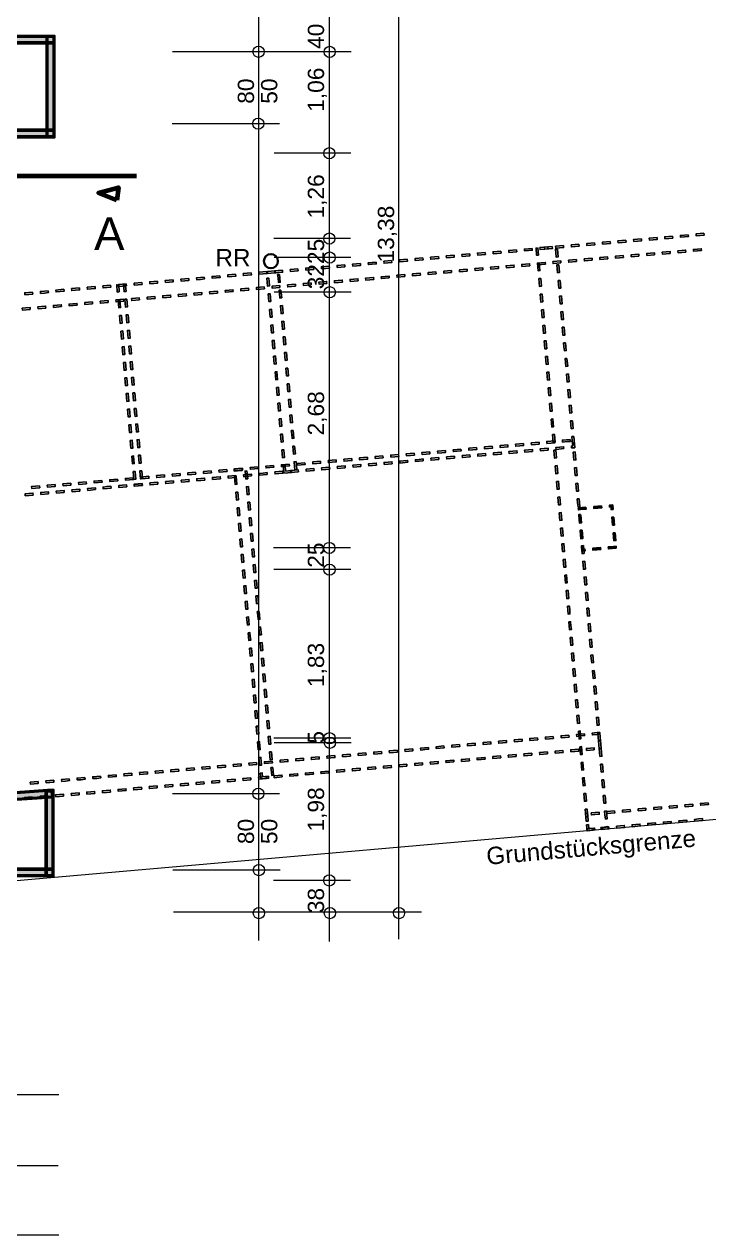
# Model space of a CAD drawing. Header units: millimetres. Extents: x 3500 to 41668, y -106 to 29719.
# Drawn here: x 18766 to 26780, y 3823 to 18000 of the extents above; entities that cross this region are included whole.
import ezdxf

# ---------------------------------------------------------------- set-up
doc = ezdxf.new("R2010")
doc.units = ezdxf.units.MM
doc.header["$LTSCALE"] = 50
doc.linetypes.add('PDF_564-4_176-4_70-6_176-4', pattern=[987.8, 564.4, -176.4, 70.6, -176.4])
for name, color, linetype in [('00_Wand_Bestand', 7, 'Continuous'), ('05_Linien_stark', 7, 'Continuous'), ('07_Bemassung', 6, 'Continuous'), ('08_Schnittlinie', 1, 'Continuous'), ('10_Text', 7, 'Continuous')]:
    doc.layers.add(name, color=color, linetype=linetype)
doc.styles.add('PLAN', font='arial.ttf')

msp = doc.modelspace()

# ---------------------------------------------------------------- hatches: boundary and pattern name
at = {"layer": '00_Wand_Bestand'}
for points in [[(18623, 17869), (19123, 17869), (19123, 17769), (18623, 17769)], [(19023, 17869), (19123, 17869), (19123, 16669), (19023, 16669)], [(18623, 16769), (19123, 16769), (19123, 16669), (18623, 16669)], [(25342, 12343), (25251, 12335), (25253, 12312), (25278, 12315), (25344, 12320)], [(25525, 12359), (25433, 12351), (25435, 12328), (25482, 12332), (25527, 12336)], [(25660, 12318), (25655, 12371), (25616, 12367), (25618, 12344), (25634, 12346), (25636, 12331), (25637, 12316)], [(25258, 12248), (25266, 12157), (25289, 12159), (25285, 12207), (25281, 12250)], [(25668, 12227), (25645, 12225), (25649, 12180), (25653, 12134), (25676, 12135)], [(25274, 12066), (25282, 11974), (25305, 11976), (25301, 12021), (25297, 12068)], [(25684, 12044), (25661, 12042), (25665, 11994), (25669, 11951), (25692, 11953)], [(25290, 11883), (25295, 11828), (25332, 11831), (25330, 11854), (25316, 11853), (25314, 11869), (25313, 11885)], [(25515, 11848), (25513, 11870), (25466, 11866), (25421, 11862), (25423, 11840)], [(25697, 11863), (25695, 11886), (25664, 11884), (25604, 11878), (25606, 11855)], [(19111, 8942), (19104, 9042), (18605, 9007), (18612, 8907)], [(19013, 9035), (19113, 9035), (19113, 8017), (19013, 8017)], [(18613, 8117), (19113, 8117), (19113, 8017), (18613, 8017)]]:
    msp.add_hatch(color=7, dxfattribs=at).paths.add_polyline_path(points)

# ---------------------------------------------------------------- linework, layer by layer
for points in [[(18623, 17869), (19123, 17869), (19123, 17769), (18623, 17769)], [(19023, 17869), (19123, 17869), (19123, 16669), (19023, 16669)], [(18623, 16769), (19123, 16769), (19123, 16669), (18623, 16669)], [(25342, 12343), (25251, 12335), (25253, 12312), (25278, 12315), (25344, 12320)], [(25525, 12359), (25433, 12351), (25435, 12328), (25482, 12332), (25527, 12336)], [(25660, 12318), (25655, 12371), (25616, 12367), (25618, 12344), (25634, 12346), (25636, 12331), (25637, 12316)], [(25258, 12248), (25266, 12157), (25289, 12159), (25285, 12207), (25281, 12250)], [(25668, 12227), (25645, 12225), (25649, 12180), (25653, 12134), (25676, 12135)], [(25274, 12066), (25282, 11974), (25305, 11976), (25301, 12021), (25297, 12068)], [(25684, 12044), (25661, 12042), (25665, 11994), (25669, 11951), (25692, 11953)], [(25290, 11883), (25295, 11828), (25332, 11831), (25330, 11854), (25316, 11853), (25314, 11869), (25313, 11885)], [(25515, 11848), (25513, 11870), (25466, 11866), (25421, 11862), (25423, 11840)], [(25697, 11863), (25695, 11886), (25664, 11884), (25604, 11878), (25606, 11855)], [(19111, 8942), (19104, 9042), (18605, 9007), (18612, 8907)], [(19013, 9035), (19113, 9035), (19113, 8017), (19013, 8017)], [(18613, 8117), (19113, 8117), (19113, 8017), (18613, 8017)]]:
    msp.add_lwpolyline(points, close=True, dxfattribs=at)
at = {"layer": '05_Linien_stark', "lineweight": 15}
for p, q in [((21757, 17677), (20503, 17677)), ((21757, 17677), (20503, 17677)), ((22592, 17676), (21692, 17676)), ((22592, 17676), (21692, 17676)), ((21753, 16835), (20499, 16835)), ((21753, 16835), (20499, 16835)), ((22591, 16489), (21691, 16489)), ((22591, 16489), (21691, 16489)), ((22587, 15491), (21687, 15491)), ((22587, 15491), (21687, 15491)), ((22586, 11866), (21686, 11866)), ((22586, 11866), (21686, 11866)), ((22589, 11612), (21690, 11612)), ((22589, 11612), (21690, 11612)), ((21756, 8987), (20501, 8987)), ((22585, 7973), (21686, 7973)), ((22585, 7973), (21686, 7973))]:
    msp.add_line(p, q, dxfattribs=at)
at = {"layer": '05_Linien_stark', "lineweight": 50}
for points in [[(18634, 17858), (19111, 17858), (19111, 17780), (18634, 17780)], [(19034, 17858), (19111, 17858), (19111, 16680), (19034, 16680)], [(18634, 16758), (19111, 16758), (19111, 16680), (18634, 16680)], [(19098, 8953), (19093, 9030), (18617, 8996), (18623, 8920)], [(19025, 9023), (19102, 9023), (19102, 8028), (19025, 8028)], [(18625, 8105), (19102, 8105), (19102, 8028), (18625, 8028)]]:
    msp.add_lwpolyline(points, close=True, dxfattribs=at)
at = {"layer": '05_Linien_stark', "lineweight": 211}
msp.add_lwpolyline([(19850, 15938), (19635, 16024), (19871, 16088)], close=True, dxfattribs=at)
at = {"layer": '05_Linien_stark', "lineweight": 35}
msp.add_circle((21654, 15225), 82.8, dxfattribs=at)
at = {"layer": '07_Bemassung', "lineweight": 15}
for p, q in [((21511, 7268), (21511, 21415)), ((22340, 7256), (22340, 21416)), ((23153, 7283), (23153, 21420)), ((22591, 15268), (21691, 15268)), ((22591, 15268), (21691, 15268)), ((22592, 14861), (21692, 14861)), ((22592, 14861), (21692, 14861)), ((18406, 7948), (36983, 9573)), ((22588, 9638), (21689, 9638)), ((22588, 9638), (21689, 9638)), ((22593, 9585), (21694, 9585)), ((22593, 9585), (21694, 9585)), ((21762, 8094), (20507, 8094)), ((23415, 7599), (20515, 7599)), ((23415, 7599), (20515, 7599)), ((7176, 5464), (19173, 5464)), ((7176, 4635), (19163, 4635)), ((7181, 3823), (19172, 3823))]:
    msp.add_line(p, q, dxfattribs=at)
at = {"layer": '07_Bemassung'}
for points in [[(25626, 15455), (25534, 15447), (25536, 15424), (25582, 15428), (25628, 15432)], [(25809, 15471), (25717, 15463), (25719, 15440), (25765, 15444), (25811, 15448)], [(25991, 15487), (25900, 15479), (25902, 15456), (25948, 15460), (25993, 15464)], [(26174, 15503), (26083, 15495), (26085, 15472), (26130, 15476), (26176, 15480)], [(26357, 15519), (26265, 15511), (26267, 15488), (26313, 15492), (26359, 15496)], [(26540, 15535), (26448, 15527), (26450, 15504), (26496, 15508), (26542, 15512)], [(26722, 15551), (26631, 15543), (26633, 15520), (26679, 15524), (26724, 15528)], [(24164, 15327), (24072, 15319), (24075, 15296), (24120, 15300), (24166, 15304)], [(24347, 15343), (24255, 15335), (24257, 15312), (24303, 15316), (24349, 15320)], [(24529, 15359), (24438, 15351), (24440, 15328), (24486, 15332), (24531, 15336)], [(24712, 15375), (24621, 15367), (24623, 15344), (24668, 15348), (24714, 15352)], [(24788, 15297), (24765, 15295), (24758, 15378), (24765, 15379), (24767, 15365), (24780, 15380)], [(24895, 15391), (24803, 15383), (24805, 15360), (24851, 15364), (24897, 15368)], [(24948, 15395), (24857, 15387), (24859, 15364), (24906, 15368), (24950, 15372)], [(25008, 15365), (24985, 15363), (24989, 15325), (24993, 15272), (25016, 15274)], [(25078, 15407), (24986, 15399), (24988, 15376), (25034, 15380), (25080, 15384)], [(25260, 15423), (25169, 15415), (25171, 15392), (25217, 15396), (25262, 15400)], [(25443, 15439), (25352, 15431), (25354, 15408), (25399, 15412), (25445, 15416)], [(26146, 15300), (26144, 15323), (26098, 15319), (26053, 15315), (26055, 15292)], [(26329, 15316), (26327, 15339), (26281, 15335), (26235, 15331), (26237, 15308)], [(26511, 15332), (26509, 15355), (26464, 15351), (26418, 15347), (26420, 15324)], [(26694, 15348), (26692, 15370), (26647, 15367), (26601, 15362), (26603, 15340)], [(22519, 15183), (22428, 15175), (22430, 15152), (22475, 15156), (22521, 15160)], [(22702, 15199), (22611, 15191), (22613, 15168), (22658, 15172), (22704, 15176)], [(22885, 15215), (22793, 15207), (22795, 15184), (22841, 15188), (22887, 15192)], [(23067, 15231), (22976, 15223), (22978, 15200), (23024, 15204), (23069, 15208)], [(23250, 15247), (23159, 15239), (23161, 15216), (23206, 15220), (23252, 15224)], [(23433, 15263), (23342, 15255), (23344, 15232), (23389, 15236), (23435, 15240)], [(23616, 15279), (23524, 15271), (23526, 15248), (23572, 15252), (23618, 15256)], [(23798, 15295), (23707, 15287), (23709, 15264), (23755, 15268), (23800, 15272)], [(23981, 15311), (23890, 15303), (23892, 15280), (23937, 15284), (23983, 15288)], [(24501, 15156), (24499, 15179), (24454, 15175), (24408, 15171), (24410, 15148)], [(24684, 15172), (24682, 15195), (24636, 15191), (24591, 15187), (24593, 15164)], [(24867, 15188), (24865, 15211), (24819, 15207), (24773, 15203), (24775, 15180)], [(24773, 15203), (24781, 15112), (24804, 15114), (24800, 15162), (24796, 15205)], [(25049, 15204), (25048, 15227), (25002, 15223), (24956, 15219), (24958, 15196)], [(25024, 15183), (25001, 15181), (25005, 15137), (25009, 15089), (25032, 15091)], [(25232, 15220), (25230, 15243), (25185, 15239), (25139, 15235), (25141, 15212)], [(25415, 15236), (25413, 15259), (25367, 15255), (25322, 15251), (25324, 15228)], [(25598, 15252), (25596, 15275), (25550, 15271), (25504, 15267), (25506, 15244)], [(25781, 15268), (25778, 15291), (25733, 15287), (25687, 15283), (25689, 15260)], [(25963, 15284), (25961, 15307), (25916, 15303), (25870, 15299), (25872, 15276)], [(20874, 15039), (20783, 15031), (20785, 15008), (20831, 15012), (20876, 15016)], [(21057, 15055), (20966, 15047), (20968, 15024), (21013, 15028), (21059, 15032)], [(21240, 15071), (21149, 15063), (21151, 15040), (21196, 15044), (21242, 15048)], [(21423, 15087), (21331, 15079), (21333, 15056), (21379, 15060), (21425, 15064)], [(21605, 15103), (21514, 15095), (21516, 15072), (21562, 15076), (21607, 15080)], [(21705, 15111), (21614, 15103), (21616, 15080), (21658, 15083), (21708, 15088)], [(21788, 15119), (21697, 15111), (21699, 15088), (21744, 15092), (21790, 15096)], [(21756, 15070), (21733, 15068), (21737, 15028), (21741, 14976), (21764, 14978)], [(21971, 15135), (21880, 15127), (21882, 15104), (21927, 15108), (21973, 15112)], [(22154, 15151), (22062, 15143), (22064, 15120), (22110, 15124), (22156, 15128)], [(22336, 15167), (22245, 15159), (22247, 15136), (22293, 15140), (22338, 15144)], [(22857, 15012), (22855, 15035), (22809, 15031), (22763, 15027), (22765, 15004)], [(23039, 15028), (23037, 15051), (22992, 15047), (22946, 15043), (22948, 15020)], [(23222, 15044), (23220, 15067), (23174, 15063), (23129, 15059), (23131, 15036)], [(23405, 15060), (23403, 15083), (23357, 15079), (23311, 15075), (23313, 15052)], [(23588, 15076), (23586, 15099), (23540, 15095), (23494, 15091), (23496, 15068)], [(23770, 15092), (23768, 15115), (23723, 15111), (23677, 15107), (23679, 15084)], [(23953, 15108), (23951, 15131), (23905, 15127), (23860, 15123), (23862, 15100)], [(24136, 15124), (24134, 15147), (24088, 15143), (24042, 15139), (24044, 15116)], [(24319, 15140), (24317, 15163), (24271, 15159), (24225, 15155), (24227, 15132)], [(19230, 14895), (19138, 14887), (19140, 14864), (19185, 14868), (19232, 14872)], [(19412, 14911), (19321, 14903), (19323, 14880), (19368, 14884), (19414, 14888)], [(19595, 14927), (19504, 14919), (19506, 14896), (19551, 14900), (19597, 14904)], [(19778, 14943), (19687, 14935), (19689, 14912), (19734, 14916), (19780, 14920)], [(19879, 14864), (19856, 14862), (19849, 14948), (19853, 14949), (19855, 14932), (19872, 14950)], [(19961, 14959), (19869, 14951), (19871, 14928), (19917, 14932), (19963, 14936)], [(19950, 14934), (19952, 14936), (19958, 14871), (19935, 14869), (19928, 14955), (19947, 14938), (19945, 14957), (19949, 14957)], [(20143, 14975), (20052, 14967), (20054, 14944), (20099, 14948), (20145, 14952)], [(20326, 14991), (20235, 14983), (20237, 14960), (20282, 14964), (20328, 14968)], [(20509, 15007), (20418, 14999), (20420, 14976), (20465, 14980), (20511, 14984)], [(20692, 15023), (20600, 15015), (20602, 14992), (20648, 14996), (20694, 15000)], [(21212, 14868), (21210, 14891), (21164, 14887), (21119, 14883), (21121, 14860)], [(21395, 14884), (21393, 14907), (21347, 14903), (21301, 14899), (21303, 14876)], [(21577, 14900), (21575, 14923), (21530, 14919), (21484, 14915), (21486, 14892)], [(21606, 15025), (21614, 14934), (21637, 14935), (21632, 14985), (21629, 15027)], [(21760, 14916), (21758, 14939), (21712, 14935), (21667, 14931), (21669, 14908)], [(21772, 14887), (21749, 14885), (21753, 14841), (21757, 14794), (21780, 14796)], [(21943, 14932), (21941, 14955), (21895, 14951), (21849, 14947), (21851, 14924)], [(22126, 14948), (22124, 14971), (22078, 14967), (22032, 14963), (22034, 14940)], [(22308, 14964), (22306, 14987), (22261, 14983), (22215, 14979), (22217, 14956)], [(22491, 14980), (22489, 15003), (22443, 14999), (22398, 14995), (22400, 14972)], [(22674, 14996), (22672, 15019), (22626, 15015), (22580, 15011), (22582, 14988)], [(24789, 15021), (24797, 14929), (24820, 14931), (24816, 14978), (24812, 15023)], [(25040, 15000), (25017, 14998), (25021, 14953), (25025, 14907), (25048, 14909)], [(18864, 14863), (18773, 14855), (18775, 14832), (18819, 14836), (18866, 14840)], [(19047, 14879), (18956, 14871), (18958, 14848), (19002, 14852), (19049, 14856)], [(19567, 14724), (19565, 14747), (19519, 14743), (19474, 14739), (19476, 14716)], [(19750, 14740), (19748, 14763), (19702, 14759), (19657, 14755), (19659, 14732)], [(19933, 14756), (19931, 14779), (19885, 14775), (19839, 14771), (19841, 14748)], [(19864, 14770), (19872, 14679), (19895, 14681), (19891, 14729), (19887, 14772)], [(19966, 14780), (19943, 14778), (19947, 14734), (19951, 14687), (19974, 14689)], [(20115, 14772), (20113, 14795), (20067, 14791), (20022, 14787), (20024, 14764)], [(20298, 14788), (20296, 14811), (20250, 14807), (20205, 14803), (20207, 14780)], [(20481, 14804), (20479, 14827), (20433, 14823), (20388, 14819), (20390, 14796)], [(20664, 14820), (20662, 14843), (20616, 14839), (20570, 14835), (20572, 14812)], [(20846, 14836), (20844, 14859), (20799, 14855), (20753, 14851), (20755, 14828)], [(21029, 14852), (21027, 14875), (20981, 14871), (20936, 14867), (20938, 14844)], [(21622, 14842), (21630, 14751), (21653, 14753), (21648, 14800), (21645, 14844)], [(24805, 14838), (24813, 14746), (24836, 14748), (24832, 14795), (24828, 14840)], [(25056, 14817), (25033, 14815), (25037, 14770), (25041, 14724), (25064, 14726)], [(18836, 14660), (18834, 14683), (18786, 14679), (18743, 14675), (18745, 14652)], [(19019, 14676), (19017, 14699), (18970, 14695), (18926, 14691), (18928, 14668)], [(19202, 14692), (19200, 14715), (19153, 14711), (19108, 14707), (19110, 14684)], [(19384, 14708), (19382, 14731), (19336, 14727), (19291, 14723), (19293, 14700)], [(21638, 14659), (21646, 14568), (21669, 14570), (21665, 14616), (21661, 14661)], [(21788, 14704), (21765, 14702), (21769, 14657), (21773, 14611), (21796, 14613)], [(24821, 14655), (24829, 14564), (24852, 14566), (24848, 14612), (24844, 14657)], [(25072, 14634), (25049, 14632), (25053, 14587), (25057, 14541), (25080, 14543)], [(19880, 14588), (19888, 14496), (19911, 14498), (19907, 14545), (19903, 14590)], [(19982, 14597), (19959, 14595), (19963, 14550), (19967, 14504), (19990, 14506)], [(21654, 14477), (21662, 14385), (21685, 14387), (21681, 14433), (21677, 14479)], [(21804, 14521), (21781, 14519), (21785, 14474), (21789, 14428), (21812, 14430)], [(24837, 14472), (24845, 14381), (24868, 14383), (24864, 14429), (24860, 14474)], [(19896, 14405), (19904, 14313), (19927, 14316), (19923, 14362), (19919, 14407)], [(19998, 14415), (19975, 14413), (19979, 14367), (19983, 14321), (20006, 14323)], [(21820, 14339), (21797, 14337), (21801, 14291), (21805, 14245), (21828, 14247)], [(25088, 14452), (25065, 14450), (25069, 14404), (25073, 14358), (25096, 14360)], [(19912, 14222), (19920, 14131), (19943, 14133), (19939, 14179), (19935, 14224)], [(20014, 14232), (19991, 14230), (19995, 14184), (19999, 14138), (20022, 14140)], [(21670, 14294), (21678, 14203), (21701, 14204), (21697, 14250), (21693, 14296)], [(24853, 14290), (24861, 14198), (24884, 14200), (24880, 14246), (24876, 14292)], [(25104, 14269), (25081, 14267), (25085, 14222), (25089, 14176), (25112, 14178)], [(19928, 14039), (19936, 13948), (19959, 13950), (19955, 13996), (19951, 14041)], [(20030, 14049), (20007, 14047), (20011, 14001), (20015, 13956), (20038, 13958)], [(21686, 14111), (21694, 14020), (21717, 14022), (21713, 14068), (21709, 14113)], [(21836, 14156), (21813, 14154), (21817, 14108), (21821, 14063), (21844, 14065)], [(24869, 14107), (24877, 14015), (24900, 14017), (24896, 14063), (24892, 14109)], [(25120, 14086), (25097, 14084), (25101, 14039), (25105, 13993), (25128, 13995)], [(21702, 13928), (21710, 13837), (21733, 13839), (21729, 13885), (21725, 13930)], [(21852, 13973), (21829, 13971), (21833, 13926), (21837, 13880), (21860, 13882)], [(24885, 13924), (24893, 13833), (24916, 13835), (24912, 13881), (24908, 13926)], [(25136, 13904), (25113, 13901), (25117, 13856), (25121, 13810), (25144, 13812)], [(19944, 13857), (19952, 13765), (19975, 13767), (19971, 13813), (19967, 13859)], [(20046, 13866), (20023, 13864), (20027, 13819), (20031, 13773), (20054, 13775)], [(21868, 13790), (21845, 13788), (21849, 13743), (21853, 13697), (21876, 13699)], [(19960, 13674), (19968, 13583), (19991, 13585), (19987, 13630), (19983, 13676)], [(20062, 13684), (20039, 13682), (20043, 13636), (20047, 13590), (20070, 13592)], [(21718, 13746), (21726, 13654), (21749, 13656), (21745, 13702), (21741, 13748)], [(24901, 13741), (24909, 13650), (24932, 13652), (24928, 13698), (24924, 13743)], [(25152, 13721), (25129, 13719), (25133, 13673), (25137, 13627), (25160, 13629)], [(19976, 13491), (19984, 13400), (20007, 13402), (20003, 13447), (19999, 13493)], [(20078, 13501), (20055, 13499), (20059, 13453), (20063, 13407), (20086, 13409)], [(21734, 13563), (21742, 13472), (21765, 13474), (21761, 13519), (21757, 13565)], [(21884, 13608), (21861, 13606), (21865, 13560), (21869, 13514), (21892, 13516)], [(24917, 13559), (24925, 13467), (24948, 13469), (24944, 13515), (24940, 13561)], [(25168, 13538), (25145, 13536), (25149, 13490), (25153, 13445), (25176, 13447)], [(21750, 13380), (21758, 13289), (21781, 13291), (21777, 13336), (21773, 13382)], [(21900, 13425), (21877, 13423), (21881, 13377), (21885, 13332), (21908, 13334)], [(24933, 13376), (24941, 13284), (24964, 13286), (24960, 13332), (24956, 13378)], [(25184, 13355), (25161, 13353), (25165, 13308), (25169, 13262), (25192, 13264)], [(19992, 13308), (20000, 13217), (20023, 13219), (20019, 13264), (20015, 13310)], [(20094, 13318), (20071, 13316), (20075, 13270), (20079, 13225), (20102, 13227)], [(21766, 13197), (21774, 13106), (21797, 13108), (21793, 13153), (21789, 13199)], [(21916, 13242), (21893, 13240), (21897, 13194), (21901, 13149), (21924, 13151)], [(24949, 13193), (24957, 13102), (24980, 13104), (24976, 13150), (24972, 13195)], [(20008, 13126), (20016, 13034), (20039, 13036), (20035, 13081), (20031, 13128)], [(20110, 13135), (20087, 13133), (20091, 13087), (20095, 13042), (20118, 13044)], [(21932, 13059), (21909, 13057), (21913, 13010), (21917, 12966), (21940, 12968)], [(24245, 13057), (24153, 13049), (24155, 13026), (24201, 13030), (24247, 13034)], [(24427, 13073), (24336, 13065), (24338, 13042), (24384, 13046), (24429, 13050)], [(24610, 13089), (24519, 13081), (24521, 13058), (24567, 13062), (24612, 13066)], [(24793, 13105), (24701, 13097), (24703, 13074), (24750, 13078), (24795, 13082)], [(24976, 13121), (24884, 13113), (24886, 13090), (24934, 13094), (24978, 13098)], [(25083, 13029), (25081, 13052), (25038, 13048), (24990, 13044), (24992, 13021)], [(25158, 13137), (25067, 13129), (25069, 13106), (25120, 13111), (25160, 13114)], [(25212, 13040), (25207, 13094), (25184, 13092), (25187, 13061), (25179, 13060), (25172, 13060), (25174, 13037)], [(25200, 13173), (25177, 13170), (25181, 13125), (25185, 13079), (25208, 13081)], [(20024, 12943), (20032, 12852), (20055, 12854), (20051, 12898), (20047, 12945)], [(20126, 12953), (20103, 12951), (20107, 12904), (20111, 12859), (20134, 12861)], [(21782, 13015), (21790, 12923), (21812, 12925), (21809, 12969), (21805, 13017)], [(22600, 12913), (22508, 12905), (22510, 12882), (22556, 12886), (22602, 12890)], [(22783, 12929), (22691, 12921), (22693, 12898), (22739, 12902), (22785, 12906)], [(22965, 12945), (22874, 12937), (22876, 12914), (22922, 12918), (22967, 12922)], [(23148, 12961), (23057, 12953), (23059, 12930), (23104, 12934), (23150, 12938)], [(23331, 12977), (23239, 12969), (23241, 12946), (23287, 12950), (23333, 12954)], [(23438, 12885), (23436, 12908), (23391, 12904), (23345, 12900), (23347, 12877)], [(23514, 12993), (23422, 12985), (23424, 12962), (23470, 12966), (23516, 12970)], [(23621, 12901), (23619, 12924), (23573, 12920), (23528, 12916), (23530, 12893)], [(23696, 13009), (23605, 13001), (23607, 12978), (23653, 12982), (23698, 12986)], [(23804, 12917), (23802, 12940), (23756, 12936), (23710, 12932), (23712, 12909)], [(23879, 13025), (23788, 13017), (23790, 12994), (23836, 12998), (23881, 13002)], [(23986, 12933), (23984, 12956), (23939, 12952), (23893, 12948), (23895, 12925)], [(24062, 13041), (23970, 13033), (23972, 13010), (24018, 13014), (24064, 13018)], [(24169, 12949), (24167, 12972), (24122, 12968), (24076, 12964), (24078, 12941)], [(24352, 12965), (24350, 12988), (24305, 12984), (24259, 12980), (24261, 12957)], [(24535, 12981), (24533, 13004), (24488, 13000), (24441, 12996), (24443, 12973)], [(24717, 12997), (24715, 13020), (24671, 13016), (24624, 13012), (24626, 12989)], [(24900, 13013), (24898, 13036), (24854, 13032), (24807, 13028), (24809, 13005)], [(24965, 13010), (24973, 12919), (24996, 12921), (24992, 12967), (24988, 13012)], [(25216, 12990), (25193, 12988), (25197, 12942), (25201, 12896), (25224, 12898)], [(20040, 12760), (20048, 12669), (20071, 12671), (20067, 12713), (20063, 12762)], [(20142, 12770), (20119, 12768), (20123, 12718), (20127, 12676), (20150, 12678)], [(20955, 12769), (20864, 12761), (20866, 12739), (20911, 12743), (20957, 12747)], [(21138, 12785), (21046, 12777), (21048, 12755), (21094, 12759), (21140, 12763)], [(21314, 12797), (21223, 12789), (21225, 12766), (21262, 12770), (21316, 12774)], [(21321, 12801), (21229, 12793), (21231, 12771), (21277, 12775), (21323, 12779)], [(21374, 12768), (21351, 12766), (21355, 12727), (21359, 12675), (21382, 12677)], [(21503, 12817), (21412, 12809), (21414, 12787), (21460, 12791), (21505, 12795)], [(21686, 12833), (21595, 12825), (21597, 12803), (21642, 12807), (21688, 12811)], [(21793, 12741), (21791, 12764), (21746, 12760), (21700, 12756), (21702, 12733)], [(21869, 12849), (21777, 12841), (21779, 12818), (21825, 12823), (21871, 12827)], [(21798, 12832), (21806, 12742), (21897, 12750), (21895, 12773), (21826, 12767), (21821, 12834)], [(21976, 12757), (21974, 12780), (21929, 12776), (21883, 12772), (21885, 12749)], [(21948, 12877), (21925, 12875), (21930, 12822), (21933, 12783), (21956, 12785)], [(22052, 12865), (21960, 12857), (21962, 12835), (22008, 12839), (22054, 12842)], [(22159, 12773), (22157, 12796), (22111, 12792), (22066, 12788), (22068, 12765)], [(22234, 12881), (22143, 12873), (22145, 12850), (22191, 12854), (22236, 12858)], [(22342, 12789), (22340, 12812), (22294, 12808), (22248, 12804), (22250, 12781)], [(22417, 12897), (22326, 12889), (22328, 12866), (22373, 12870), (22419, 12874)], [(22524, 12805), (22522, 12828), (22477, 12824), (22431, 12820), (22433, 12797)], [(22707, 12821), (22705, 12844), (22660, 12840), (22614, 12836), (22616, 12813)], [(22890, 12837), (22888, 12860), (22842, 12856), (22797, 12852), (22799, 12829)], [(23073, 12853), (23071, 12876), (23025, 12872), (22979, 12868), (22981, 12845)], [(23255, 12869), (23253, 12892), (23208, 12888), (23162, 12884), (23164, 12861)], [(24981, 12828), (24989, 12736), (25012, 12738), (25008, 12784), (25004, 12830)], [(25232, 12807), (25209, 12805), (25213, 12759), (25217, 12714), (25240, 12716)], [(19310, 12626), (19219, 12618), (19221, 12595), (19266, 12599), (19312, 12603)], [(19493, 12642), (19402, 12634), (19404, 12611), (19449, 12615), (19495, 12619)], [(19676, 12657), (19584, 12649), (19586, 12627), (19632, 12631), (19678, 12635)], [(19859, 12673), (19767, 12665), (19769, 12643), (19815, 12647), (19861, 12651)], [(20041, 12689), (19950, 12681), (19952, 12659), (19997, 12663), (20043, 12667)], [(20147, 12596), (20055, 12588), (20053, 12611), (20145, 12619)], [(20149, 12597), (20147, 12620), (20101, 12616), (20055, 12612), (20057, 12589)], [(20224, 12705), (20133, 12697), (20135, 12675), (20180, 12679), (20226, 12683)], [(20332, 12613), (20330, 12636), (20284, 12632), (20238, 12628), (20240, 12605)], [(20407, 12721), (20315, 12713), (20317, 12691), (20363, 12695), (20409, 12699)], [(20514, 12629), (20512, 12652), (20466, 12648), (20421, 12644), (20423, 12621)], [(20590, 12737), (20498, 12729), (20500, 12707), (20546, 12711), (20592, 12715)], [(20697, 12645), (20695, 12668), (20649, 12664), (20604, 12660), (20606, 12637)], [(20772, 12753), (20681, 12745), (20683, 12723), (20729, 12727), (20774, 12731)], [(20880, 12661), (20878, 12684), (20832, 12680), (20786, 12676), (20788, 12653)], [(21062, 12677), (21061, 12700), (21015, 12696), (20969, 12692), (20971, 12669)], [(21245, 12693), (21243, 12716), (21198, 12712), (21152, 12708), (21154, 12685)], [(21226, 12702), (21234, 12610), (21257, 12612), (21253, 12662), (21249, 12704)], [(21428, 12709), (21426, 12732), (21380, 12728), (21335, 12724), (21337, 12701)], [(21611, 12725), (21609, 12748), (21563, 12744), (21517, 12740), (21519, 12717)], [(24997, 12645), (25005, 12553), (25028, 12556), (25024, 12601), (25020, 12647)], [(25248, 12624), (25225, 12622), (25229, 12577), (25233, 12531), (25256, 12533)], [(18870, 12485), (18868, 12508), (18820, 12504), (18776, 12500), (18778, 12477)], [(18945, 12594), (18853, 12586), (18855, 12563), (18900, 12567), (18947, 12571)], [(19052, 12501), (19050, 12524), (19004, 12520), (18959, 12516), (18961, 12493)], [(19128, 12610), (19036, 12602), (19038, 12579), (19083, 12583), (19130, 12587)], [(19235, 12517), (19233, 12540), (19187, 12536), (19142, 12532), (19144, 12509)], [(19418, 12533), (19416, 12556), (19370, 12552), (19324, 12548), (19326, 12525)], [(19601, 12549), (19599, 12572), (19552, 12568), (19507, 12564), (19509, 12541)], [(19783, 12565), (19781, 12588), (19735, 12584), (19690, 12580), (19692, 12557)], [(19966, 12581), (19964, 12604), (19918, 12600), (19873, 12596), (19875, 12573)], [(21242, 12519), (21250, 12427), (21273, 12429), (21269, 12476), (21265, 12521)], [(21390, 12585), (21367, 12583), (21371, 12539), (21375, 12492), (21398, 12494)], [(21258, 12336), (21266, 12245), (21289, 12247), (21285, 12293), (21281, 12338)], [(21406, 12403), (21383, 12401), (21387, 12356), (21391, 12309), (21414, 12311)], [(25013, 12462), (25021, 12371), (25044, 12373), (25040, 12418), (25036, 12464)], [(25264, 12442), (25241, 12440), (25245, 12394), (25249, 12348), (25272, 12350)], [(21422, 12220), (21399, 12218), (21403, 12173), (21407, 12126), (21430, 12128)], [(25029, 12279), (25037, 12188), (25060, 12190), (25056, 12236), (25052, 12281)], [(25280, 12259), (25257, 12257), (25261, 12211), (25265, 12165), (25288, 12167)], [(21274, 12153), (21282, 12062), (21305, 12064), (21301, 12110), (21297, 12155)], [(25045, 12097), (25053, 12005), (25076, 12007), (25072, 12053), (25068, 12099)], [(25296, 12076), (25273, 12074), (25277, 12028), (25281, 11983), (25304, 11985)], [(21290, 11971), (21298, 11879), (21321, 11881), (21317, 11927), (21313, 11973)], [(21438, 12037), (21415, 12035), (21419, 11990), (21423, 11944), (21446, 11946)], [(25061, 11914), (25069, 11823), (25092, 11825), (25088, 11870), (25084, 11916)], [(21306, 11788), (21314, 11696), (21337, 11698), (21333, 11744), (21329, 11790)], [(21454, 11854), (21431, 11852), (21435, 11807), (21439, 11761), (21462, 11763)], [(25312, 11893), (25289, 11891), (25293, 11846), (25297, 11800), (25320, 11802)], [(21470, 11672), (21447, 11670), (21451, 11624), (21455, 11578), (21478, 11580)], [(25077, 11731), (25085, 11640), (25108, 11642), (25104, 11687), (25100, 11733)], [(25328, 11711), (25305, 11709), (25309, 11663), (25313, 11617), (25336, 11619)], [(21322, 11605), (21330, 11514), (21353, 11516), (21349, 11562), (21345, 11607)], [(21486, 11489), (21463, 11487), (21467, 11441), (21471, 11395), (21494, 11397)], [(25093, 11548), (25101, 11457), (25124, 11459), (25120, 11505), (25116, 11550)], [(25344, 11528), (25321, 11526), (25325, 11480), (25329, 11434), (25352, 11436)], [(21338, 11422), (21346, 11331), (21369, 11333), (21365, 11379), (21361, 11424)], [(25109, 11366), (25117, 11274), (25140, 11276), (25136, 11322), (25132, 11368)], [(25360, 11345), (25337, 11343), (25341, 11297), (25345, 11252), (25368, 11254)], [(21354, 11240), (21362, 11148), (21385, 11150), (21381, 11196), (21377, 11242)], [(21502, 11306), (21479, 11304), (21483, 11258), (21487, 11213), (21510, 11215)], [(21370, 11057), (21378, 10965), (21401, 10967), (21397, 11013), (21393, 11059)], [(21518, 11123), (21495, 11121), (21499, 11076), (21503, 11030), (21526, 11032)], [(25125, 11183), (25133, 11092), (25155, 11094), (25152, 11139), (25148, 11185)], [(25376, 11162), (25353, 11160), (25357, 11115), (25361, 11069), (25384, 11071)], [(21534, 10941), (21511, 10939), (21515, 10893), (21519, 10847), (21542, 10849)], [(25141, 11000), (25149, 10909), (25171, 10911), (25167, 10956), (25163, 11002)], [(25392, 10980), (25369, 10978), (25373, 10932), (25377, 10886), (25400, 10888)], [(21386, 10874), (21394, 10783), (21417, 10785), (21413, 10830), (21409, 10876)], [(25157, 10817), (25165, 10726), (25187, 10728), (25183, 10774), (25179, 10819)], [(25408, 10797), (25385, 10795), (25389, 10749), (25393, 10703), (25416, 10705)], [(21402, 10691), (21410, 10600), (21433, 10602), (21429, 10648), (21425, 10693)], [(21550, 10758), (21527, 10756), (21531, 10710), (21535, 10664), (21558, 10666)], [(25173, 10635), (25181, 10543), (25203, 10545), (25199, 10591), (25195, 10637)], [(21418, 10509), (21426, 10417), (21449, 10419), (21445, 10465), (21441, 10511)], [(21566, 10575), (21543, 10573), (21547, 10527), (21551, 10482), (21574, 10484)], [(25424, 10614), (25401, 10612), (25405, 10566), (25409, 10521), (25432, 10523)], [(21582, 10392), (21559, 10390), (21563, 10344), (21567, 10299), (21590, 10301)], [(25189, 10452), (25197, 10361), (25219, 10363), (25215, 10408), (25211, 10454)], [(25440, 10431), (25417, 10429), (25421, 10383), (25425, 10338), (25448, 10340)], [(21434, 10326), (21442, 10234), (21465, 10236), (21461, 10282), (21457, 10328)], [(21598, 10210), (21575, 10208), (21579, 10162), (21583, 10116), (21606, 10118)], [(25205, 10269), (25213, 10178), (25235, 10180), (25231, 10225), (25227, 10271)], [(25456, 10249), (25433, 10247), (25437, 10201), (25441, 10155), (25464, 10157)], [(21450, 10143), (21458, 10052), (21481, 10054), (21477, 10099), (21473, 10145)], [(25221, 10086), (25229, 9995), (25251, 9997), (25247, 10042), (25243, 10088)], [(21466, 9960), (21474, 9869), (21497, 9871), (21493, 9916), (21489, 9962)], [(21614, 10027), (21591, 10025), (21595, 9979), (21599, 9933), (21622, 9935)], [(25472, 10066), (25449, 10064), (25453, 10018), (25457, 9972), (25480, 9974)], [(21630, 9844), (21607, 9842), (21611, 9796), (21615, 9751), (21638, 9753)], [(25237, 9904), (25245, 9812), (25267, 9814), (25263, 9860), (25259, 9906)], [(25488, 9883), (25465, 9881), (25469, 9835), (25473, 9790), (25496, 9792)], [(21482, 9778), (21490, 9686), (21513, 9688), (21509, 9733), (21505, 9780)], [(21646, 9661), (21623, 9659), (21627, 9613), (21631, 9568), (21654, 9570)], [(24776, 9643), (24685, 9635), (24687, 9612), (24733, 9616), (24778, 9620)], [(24959, 9659), (24868, 9651), (24870, 9628), (24916, 9632), (24961, 9636)], [(25142, 9675), (25050, 9667), (25052, 9644), (25099, 9648), (25144, 9652)], [(25325, 9691), (25233, 9683), (25235, 9660), (25283, 9664), (25327, 9668)], [(25253, 9721), (25261, 9630), (25283, 9632), (25279, 9677), (25275, 9723)], [(25502, 9707), (25416, 9699), (25418, 9676), (25484, 9682), (25506, 9684), (25504, 9684), (25484, 9702), (25502, 9703)], [(25504, 9700), (25481, 9698), (25485, 9652), (25489, 9607), (25512, 9609)], [(25504, 9704), (25502, 9703), (25504, 9684), (25505, 9685), (25506, 9687)], [(21498, 9595), (21506, 9503), (21529, 9505), (21525, 9550), (21521, 9597)], [(23132, 9499), (23040, 9491), (23042, 9468), (23088, 9472), (23134, 9476)], [(23314, 9515), (23223, 9507), (23225, 9484), (23271, 9488), (23316, 9492)], [(23497, 9531), (23406, 9523), (23408, 9500), (23454, 9504), (23499, 9508)], [(23680, 9547), (23589, 9539), (23590, 9516), (23636, 9520), (23682, 9524)], [(23863, 9563), (23771, 9555), (23773, 9532), (23819, 9536), (23865, 9540)], [(24045, 9579), (23954, 9571), (23956, 9548), (24002, 9552), (24047, 9556)], [(24228, 9595), (24137, 9587), (24139, 9564), (24185, 9568), (24230, 9572)], [(24411, 9611), (24319, 9603), (24321, 9580), (24368, 9584), (24413, 9588)], [(24594, 9627), (24502, 9619), (24504, 9596), (24550, 9600), (24596, 9604)], [(25258, 9487), (25256, 9510), (25211, 9506), (25164, 9502), (25166, 9479)], [(25269, 9538), (25277, 9447), (25299, 9449), (25295, 9494), (25291, 9540)], [(25440, 9503), (25438, 9526), (25397, 9523), (25347, 9518), (25349, 9495)], [(25512, 9612), (25490, 9610), (25494, 9557), (25498, 9519), (25520, 9521)], [(25520, 9518), (25497, 9516), (25501, 9469), (25505, 9424), (25528, 9426)], [(21514, 9412), (21522, 9321), (21545, 9323), (21541, 9366), (21537, 9414)], [(21670, 9371), (21578, 9363), (21580, 9340), (21626, 9344), (21672, 9348)], [(21662, 9479), (21639, 9477), (21643, 9429), (21647, 9385), (21670, 9387)], [(21852, 9387), (21761, 9379), (21763, 9356), (21809, 9360), (21854, 9364)], [(22035, 9403), (21944, 9395), (21946, 9372), (21991, 9376), (22037, 9380)], [(22218, 9419), (22127, 9411), (22129, 9388), (22174, 9392), (22220, 9396)], [(22401, 9435), (22309, 9427), (22311, 9404), (22357, 9408), (22403, 9412)], [(22583, 9451), (22492, 9443), (22494, 9420), (22540, 9424), (22585, 9428)], [(22766, 9467), (22675, 9459), (22677, 9436), (22723, 9440), (22768, 9444)], [(22949, 9483), (22858, 9475), (22860, 9452), (22905, 9456), (22951, 9460)], [(23613, 9343), (23611, 9366), (23565, 9362), (23519, 9358), (23521, 9336)], [(23796, 9360), (23794, 9382), (23748, 9378), (23702, 9374), (23704, 9352)], [(23978, 9375), (23976, 9398), (23931, 9394), (23885, 9390), (23887, 9367)], [(24161, 9391), (24159, 9414), (24114, 9410), (24068, 9406), (24070, 9383)], [(24344, 9407), (24342, 9430), (24296, 9426), (24250, 9422), (24252, 9399)], [(24527, 9423), (24525, 9446), (24479, 9442), (24433, 9438), (24435, 9415)], [(24709, 9439), (24707, 9462), (24662, 9458), (24616, 9454), (24618, 9431)], [(24892, 9455), (24890, 9478), (24845, 9474), (24799, 9470), (24801, 9447)], [(25075, 9471), (25073, 9494), (25028, 9490), (24981, 9486), (24983, 9463)], [(25285, 9355), (25293, 9264), (25315, 9266), (25311, 9311), (25307, 9357)], [(20025, 9227), (19934, 9219), (19936, 9196), (19981, 9200), (20027, 9205)], [(20208, 9243), (20116, 9235), (20118, 9212), (20164, 9216), (20210, 9220)], [(20390, 9259), (20299, 9251), (20301, 9228), (20347, 9232), (20392, 9236)], [(20573, 9275), (20482, 9267), (20484, 9244), (20529, 9248), (20575, 9252)], [(20756, 9291), (20665, 9283), (20667, 9260), (20712, 9264), (20758, 9268)], [(20939, 9307), (20847, 9299), (20849, 9276), (20895, 9280), (20941, 9284)], [(21121, 9323), (21030, 9315), (21032, 9292), (21078, 9296), (21123, 9300)], [(21304, 9339), (21213, 9331), (21215, 9308), (21260, 9312), (21306, 9316)], [(21487, 9355), (21396, 9347), (21398, 9324), (21443, 9328), (21489, 9332)], [(21530, 9229), (21536, 9161), (21627, 9169), (21625, 9192), (21557, 9186), (21553, 9231)], [(21678, 9296), (21655, 9294), (21660, 9241), (21663, 9202), (21686, 9204)], [(21968, 9200), (21966, 9222), (21920, 9218), (21875, 9214), (21877, 9192)], [(22151, 9216), (22149, 9238), (22103, 9234), (22057, 9230), (22059, 9208)], [(22334, 9232), (22332, 9254), (22286, 9250), (22240, 9246), (22242, 9224)], [(22516, 9248), (22514, 9270), (22469, 9266), (22423, 9262), (22425, 9240)], [(22699, 9264), (22697, 9286), (22651, 9282), (22606, 9278), (22608, 9256)], [(22882, 9280), (22880, 9302), (22834, 9298), (22788, 9294), (22790, 9272)], [(23065, 9296), (23063, 9318), (23017, 9314), (22971, 9310), (22973, 9288)], [(23247, 9312), (23245, 9334), (23200, 9330), (23154, 9326), (23156, 9304)], [(23430, 9328), (23428, 9350), (23382, 9346), (23337, 9342), (23339, 9320)], [(25536, 9335), (25513, 9333), (25517, 9287), (25521, 9241), (25544, 9243)], [(18929, 9131), (18837, 9123), (18839, 9101), (18883, 9104), (18931, 9109)], [(19111, 9147), (19020, 9139), (19022, 9117), (19067, 9120), (19113, 9125)], [(19294, 9163), (19203, 9155), (19205, 9133), (19250, 9136), (19296, 9141)], [(19477, 9179), (19385, 9171), (19387, 9149), (19433, 9152), (19479, 9157)], [(19659, 9195), (19568, 9187), (19570, 9165), (19615, 9168), (19662, 9173)], [(19842, 9211), (19751, 9203), (19753, 9181), (19798, 9184), (19844, 9188)], [(20323, 9056), (20321, 9079), (20276, 9075), (20230, 9071), (20232, 9048)], [(20506, 9072), (20504, 9095), (20458, 9091), (20413, 9087), (20415, 9064)], [(20689, 9088), (20687, 9111), (20641, 9107), (20596, 9103), (20597, 9080)], [(20872, 9104), (20870, 9127), (20824, 9123), (20778, 9119), (20780, 9096)], [(21054, 9120), (21052, 9143), (21007, 9139), (20961, 9135), (20963, 9112)], [(21237, 9136), (21235, 9158), (21189, 9154), (21144, 9151), (21146, 9128)], [(21420, 9152), (21418, 9174), (21372, 9170), (21327, 9167), (21328, 9144)], [(21603, 9168), (21601, 9190), (21555, 9186), (21509, 9182), (21511, 9160)], [(21785, 9184), (21783, 9206), (21738, 9202), (21692, 9198), (21694, 9176)], [(25301, 9173), (25309, 9081), (25331, 9083), (25327, 9128), (25323, 9175)], [(25552, 9152), (25529, 9150), (25533, 9104), (25537, 9059), (25560, 9061)], [(18861, 8928), (18859, 8951), (18812, 8946), (18768, 8943), (18770, 8920)], [(19044, 8944), (19042, 8967), (18995, 8963), (18951, 8959), (18953, 8936)], [(19227, 8960), (19225, 8983), (19178, 8979), (19134, 8975), (19136, 8952)], [(19410, 8976), (19408, 8999), (19361, 8995), (19316, 8991), (19318, 8968)], [(19592, 8992), (19590, 9015), (19544, 9011), (19499, 9007), (19501, 8984)], [(19775, 9008), (19773, 9031), (19727, 9027), (19682, 9023), (19684, 9000)], [(19958, 9024), (19956, 9047), (19910, 9043), (19865, 9039), (19867, 9016)], [(20141, 9040), (20139, 9063), (20093, 9059), (20047, 9055), (20049, 9032)], [(25317, 8990), (25325, 8899), (25347, 8901), (25343, 8945), (25339, 8992)], [(25568, 8969), (25545, 8967), (25549, 8920), (25553, 8876), (25576, 8878)], [(25333, 8807), (25340, 8716), (25363, 8718), (25360, 8761), (25355, 8809)], [(25861, 8802), (25769, 8794), (25771, 8772), (25816, 8776), (25863, 8780)], [(26043, 8818), (25952, 8810), (25954, 8788), (25999, 8792), (26045, 8796)], [(26226, 8834), (26135, 8826), (26137, 8804), (26182, 8808), (26228, 8812)], [(26409, 8850), (26317, 8842), (26319, 8820), (26365, 8824), (26411, 8828)], [(26592, 8866), (26500, 8858), (26502, 8836), (26548, 8840), (26594, 8844)], [(26774, 8882), (26683, 8874), (26685, 8852), (26730, 8856), (26776, 8860)], [(25337, 8757), (25345, 8665), (25368, 8667), (25363, 8731), (25360, 8759)], [(25495, 8771), (25404, 8763), (25406, 8740), (25447, 8743), (25497, 8748)], [(25584, 8787), (25561, 8785), (25565, 8736), (25569, 8693), (25592, 8695)], [(25678, 8786), (25586, 8778), (25588, 8756), (25633, 8760), (25680, 8764)], [(26158, 8626), (26156, 8648), (26110, 8644), (26065, 8640), (26067, 8618)], [(26341, 8642), (26339, 8664), (26293, 8660), (26248, 8656), (26250, 8634)], [(26524, 8657), (26522, 8680), (26476, 8676), (26431, 8672), (26433, 8650)], [(26707, 8673), (26705, 8696), (26659, 8692), (26613, 8688), (26615, 8665)], [(25348, 8624), (25355, 8556), (25446, 8564), (25444, 8586), (25375, 8580), (25371, 8626)], [(25427, 8562), (25355, 8555), (25353, 8574), (25357, 8574), (25353, 8578), (25426, 8584)], [(25610, 8578), (25608, 8600), (25560, 8596), (25517, 8592), (25519, 8570)], [(25602, 8577), (25600, 8604), (25577, 8602), (25577, 8598), (25556, 8596), (25535, 8594), (25537, 8572)], [(25793, 8594), (25791, 8616), (25744, 8612), (25700, 8608), (25702, 8586)], [(25976, 8610), (25974, 8632), (25927, 8628), (25882, 8624), (25884, 8602)]]:
    msp.add_lwpolyline(points, close=True, dxfattribs=at)
at = {"layer": '07_Bemassung', "lineweight": 18}
for centre in [(21509, 17677), (21509, 17677), (22342, 17675), (22342, 17675), (21505, 16835), (21505, 16835), (22338, 16489), (22338, 15490), (22338, 15490), (22342, 15267), (22342, 15267), (22343, 14861), (22343, 14861), (22337, 11866), (22337, 11866), (22340, 11612), (22340, 11612), (22340, 9638), (22340, 9638), (22344, 9585), (22344, 9585), (21507, 8987), (21513, 8094), (22337, 7972), (22337, 7972), (21514, 7590), (21514, 7590), (22345, 7590), (22345, 7590), (23154, 7590), (23154, 7590)]:
    msp.add_circle(centre, 65.8, dxfattribs=at)
at = {"layer": '08_Schnittlinie', "linetype": 'PDF_564-4_176-4_70-6_176-4', "lineweight": 70}
msp.add_line((20079, 16219), (15413, 16219), dxfattribs=at)

# ---------------------------------------------------------------- texts
at = {"layer": '07_Bemassung', "style": 'PLAN'}
for s, height, p in [('40', 190.5, (22276, 17710)), ('1,06', 190.5, (22276, 16974)), ('80', 190.5, (21456, 17068)), ('50', 190.5, (21729, 17068)), ('1,26', 190.5, (22276, 15724)), ('13,38', 190.5, (23096, 15209)), ('3225', 190.5, (22276, 14895)), ('2,68', 190.5, (22276, 13184)), ('25', 190.5, (22276, 11634)), ('1,83', 190.5, (22276, 10237)), ('5', 190, (22276, 9575)), ('1,98', 190.5, (22276, 8545)), ('80', 190.5, (21456, 8398)), ('50', 190.5, (21729, 8398)), ('38', 190.5, (22276, 7589))]:
    msp.add_text(s, height=height, rotation=90, dxfattribs=at).set_placement(p)
at = {"layer": '10_Text', "style": 'PLAN'}
for s, height, p in [('A', 381, (19584, 15357)), ('RR', 203.2, (21005, 15164))]:
    msp.add_text(s, height=height, dxfattribs=at).set_placement(p)
msp.add_text('Grundstücksgrenze', height=203.2, rotation=5, dxfattribs=at).set_placement((24185, 8155))

doc.saveas('drawing.dxf')
